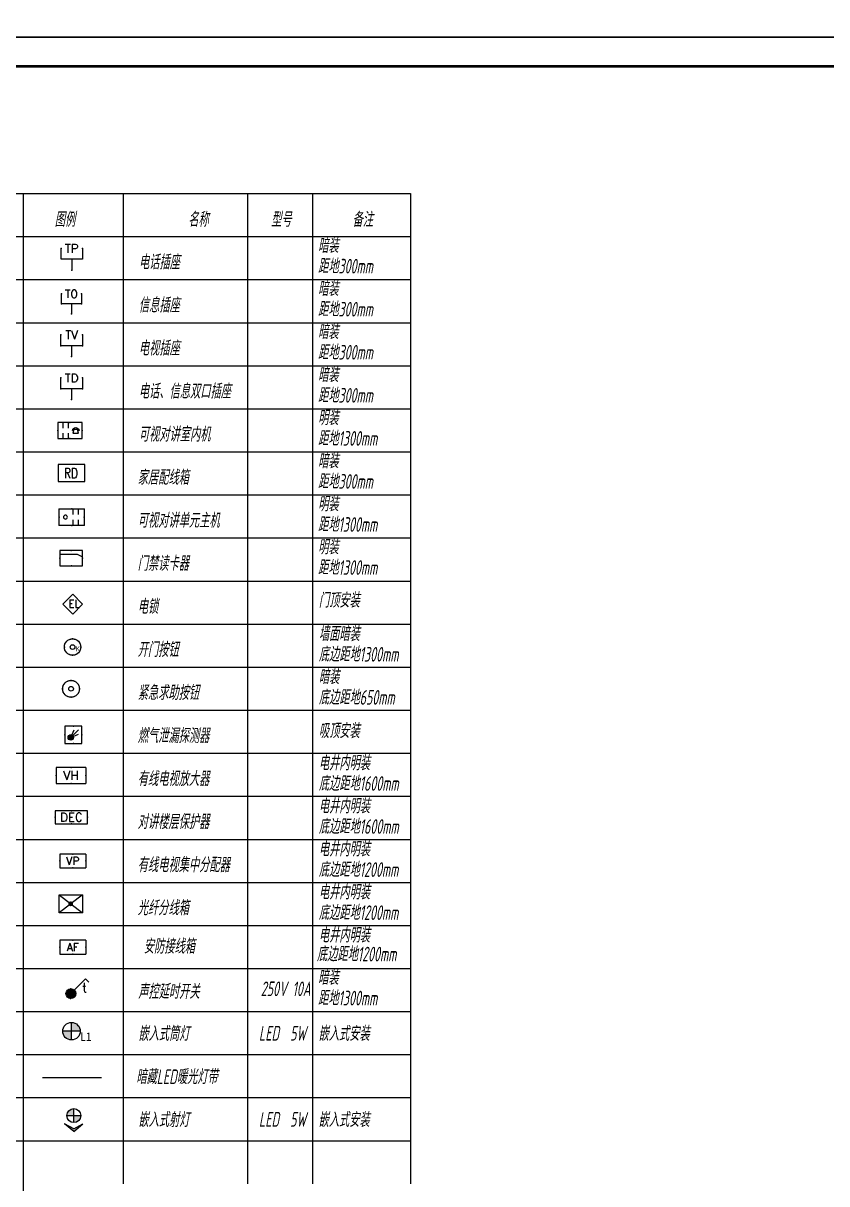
# Model space of a CAD drawing. Extents: x 3002737 to 4077523, y -995787 to -7267.
# Drawn here: x 3448794 to 3476277, y -678609 to -638912 of the extents above; entities that cross this region are included whole.
import ezdxf
from ezdxf.enums import TextEntityAlignment as Align

# ---------------------------------------------------------------- set-up
doc = ezdxf.new("R2010")
doc.units = 0
doc.header["$LTSCALE"] = 1000
doc.header["$MEASUREMENT"] = 0
doc.layers.get('0').update_dxf_attribs({"linetype": 'CONTINUOUS'})
for name, color, linetype in [('1-D2', 2, 'CONTINUOUS'), ('1-弱电', 3, 'CONTINUOUS'), ('1-弱电1', 3, 'CONTINUOUS'), ('A-标注', 1, 'CONTINUOUS'), ('E-天花灯具', 92, 'CONTINUOUS'), ('EQUIP-安防', 3, 'CONTINUOUS'), ('EQUIP-照明', 3, 'CONTINUOUS'), ('EQUIP-电视', 3, 'CONTINUOUS'), ('EQUIP-通讯', 3, 'CONTINUOUS'), ('T-通用', 7, 'CONTINUOUS'), ('TK', 252, 'CONTINUOUS'), ('电气', 6, 'CONTINUOUS')]:
    doc.layers.add(name, color=color, linetype=linetype)
for name, color, linetype, lineweight in [('DIM', 3, 'CONTINUOUS', 20), ('EQUIP-消防', 3, 'CONTINUOUS', 20), ('图框', 147, 'CONTINUOUS', 20)]:
    doc.layers.add(name, color=color, linetype=linetype, lineweight=lineweight)
doc.styles.add('1常用弱电', font='SIMPLEX.shx', dxfattribs={"width": 0.8, "height": 3.5, "bigfont": 'HZTXT.shx'})
doc.styles.add('_TCH_LABEL', font='COMPLEX', dxfattribs={"bigfont": 'GBCBIG'})
doc.styles.add('_TEL_DIM', font='SIMPLEX', dxfattribs={"width": 0.8, "height": 3.5, "bigfont": 'HZTXT'})
doc.styles.add('CM', font='complex', dxfattribs={"width": 0.75})
doc.styles.add('HZTXT', font='gbeitc.shx', dxfattribs={"width": 0.8, "height": 400, "bigfont": 'hztxt.shx'})
doc.styles.add('SM1', font='realsz.shx', dxfattribs={"width": 0.75, "bigfont": 'realhz.shx'})
doc.styles.get("Standard").update_dxf_attribs({"font": 'gbenor.shx', "bigfont": 'gbcbig.shx'})
doc.styles.add('黑体', font='simhei.ttf')
doc.linetypes.add('LED', pattern='A,0.5,-0.2,["LED",Standard,S=0.2,R=0,X=-0.2,Y=-0.1],-0.2', length=0.9)

# ---------------------------------------------------------------- blocks, each defined once
blk = doc.blocks.new('$equip$00001677')
for p, q in [((0.75, 0.6), (-0.75, 0.6)), ((-0.75, 0.6), (-0.75, 0)), ((0.75, 0), (0.75, 0.6)), ((-0.75, 0), (0.75, 0))]:
    blk.add_line(p, q)
for p in [(0, 0.6), (-0.75, 0.3), (0, 0), (0.75, 0.3)]:
    blk.add_point(p)
at = {"style": '_TCH_LABEL', "flags": 8}
blk.add_attdef('16', text='', height=0.4, dxfattribs=at).set_placement((0, 0.3), align=Align.MIDDLE_CENTER)
at = {"style": '_TCH_LABEL', "flags": 9}
blk.add_attdef('A', (0, 0), '', height=0.00002, dxfattribs=at)
blk = doc.blocks.new('$equip$00001674')
for p, q in [((-0.5, 0.499), (-0.5, 0.999)), ((0.5, 0.999), (0.5, 0.499)), ((0.5, 0.499), (-0.5, 0.499)), ((0, 0.5), (0, 0))]:
    blk.add_line(p, q)
for p in [(-0.5, 0.999), (0.5, 0.999), (-0.5, 0.499), (0, 0), (0.5, 0.499)]:
    blk.add_point(p)
at = {"style": '_TCH_LABEL', "flags": 8}
blk.add_attdef('$TEXT$', text='', height=0.4, dxfattribs=at).set_placement((0, 0.999), align=Align.MIDDLE_CENTER)
at = {"style": '_TCH_LABEL', "flags": 9}
blk.add_attdef('A', (0, 0), '', height=0.00002, dxfattribs=at)
blk = doc.blocks.new('$equip$00001382')
for p, q in [((-0.5, 0.499), (-0.5, 0.999)), ((0.5, 0.999), (0.5, 0.499)), ((0.5, 0.499), (-0.5, 0.499)), ((0, 0.5), (0, 0))]:
    blk.add_line(p, q)
for p in [(-0.5, 0.999), (0.5, 0.999), (0, 0.499), (0, 0)]:
    blk.add_point(p)
at = {"style": '_TCH_LABEL', "flags": 8}
blk.add_attdef('$TEXT$', text='', height=0.4, dxfattribs=at).set_placement((0, 0.999), align=Align.MIDDLE_CENTER)
at = {"style": '_TCH_LABEL', "flags": 9}
blk.add_attdef('A', (0, 0), '', height=0.00002, dxfattribs=at)
blk = doc.blocks.new('$equip$00001801')
for p, q in [((-0.65, 0.7), (-0.65, 0)), ((0.65, 0.7), (-0.65, 0.7)), ((0.65, 0.7), (0.65, 0)), ((-0.65, 0), (0.65, 0))]:
    blk.add_line(p, q)
for p in [(0, 0.7), (-0.65, 0.35), (0, 0), (0.65, 0.35)]:
    blk.add_point(p)
at = {"color": 7, "style": '_TEL_DIM'}
blk.add_attdef('$TEXT$', text='', height=0.4, dxfattribs=at).set_placement((0, 0.35), align=Align.MIDDLE_CENTER)
at = {"color": 7, "style": '_TEL_DIM', "flags": 1}
blk.add_attdef('A', text='', height=0.00002, dxfattribs=at).set_placement((0, 0), align=Align.MIDDLE_CENTER)
blk = doc.blocks.new('$equip$00001847')
for p, q in [((-0.5, 0.499), (-0.5, 0.999)), ((0.5, 0.999), (0.5, 0.499)), ((0.5, 0.499), (-0.5, 0.499)), ((0, 0.5), (0, 0))]:
    blk.add_line(p, q)
for p in [(-0.5, 0.999), (0.5, 0.999), (-0.5, 0.499), (0, 0), (0.5, 0.499)]:
    blk.add_point(p)
at = {"color": 7, "style": '_TEL_DIM'}
blk.add_attdef('$TEXT$', text='', height=0.4, dxfattribs=at).set_placement((0, 0.999), align=Align.MIDDLE_CENTER)
at = {"color": 7, "style": '_TEL_DIM', "flags": 1}
blk.add_attdef('A', text='', height=0.00002, dxfattribs=at).set_placement((0, 0), align=Align.MIDDLE_CENTER)
blk = doc.blocks.new('$equip$00001800')
for p, q in [((-0.65, 0.7), (-0.65, 0)), ((0.65, 0.7), (-0.65, 0.7)), ((0.65, 0.7), (0.65, 0)), ((-0.65, 0), (0.65, 0))]:
    blk.add_line(p, q)
for p in [(0, 0.7), (-0.65, 0.35), (0, 0), (0.65, 0.35)]:
    blk.add_point(p)
at = {"color": 7, "style": '_TEL_DIM'}
blk.add_attdef('$TEXT$', text='', height=0.4, dxfattribs=at).set_placement((0, 0.35), align=Align.MIDDLE_CENTER)
at = {"color": 7, "style": '_TEL_DIM', "flags": 1}
blk.add_attdef('A', text='', height=0.00002, dxfattribs=at).set_placement((0, 0), align=Align.MIDDLE_CENTER)
blk = doc.blocks.new('CNS-FXX')
blk.add_lwpolyline([(0, -307), (0, 307), (782, 307), (782, -307)], close=True)
at = {"layer": 'T-通用', "linetype": 'Continuous'}
for p, q in [((782, 307), (0, -307)), ((0, 307), (782, -307))]:
    blk.add_line(p, q, dxfattribs=at)
at = {"layer": 'T-通用', "linetype": 'Continuous', "const_width": 79.4}
blk.add_lwpolyline([(351, 0, 1), (431, 0, 1)], format="xyb", close=True, dxfattribs=at)
blk = doc.blocks.new('$equip$00002647')
at = {"linetype": 'Continuous'}
for p, q in [((-0.63, -0.415), (-0.63, 0.415)), ((-0.63, -0.415), (-0.63, 0.415)), ((-0.63, 0.415), (0.62, 0.415)), ((0.066, 0.129), (0.066, 0.415)), ((0.345, 0.129), (0.345, 0.415)), ((0.62, 0.415), (0.62, -0.415)), ((0.62, -0.415), (-0.63, -0.415)), ((0.066, -0.415), (0.066, -0.129)), ((0.345, -0.415), (0.345, -0.129))]:
    blk.add_line(p, q, dxfattribs=at)
at = {"const_width": 0.05}
blk.add_lwpolyline([(-0.63, 0.415), (0.62, 0.415), (0.62, -0.415), (-0.63, -0.415), (-0.63, 0.415), (0.62, 0.415)], dxfattribs=at)
at = {"linetype": 'Continuous'}
for start, end in [(0, 180), (180, 0)]:
    blk.add_arc((-0.32, 0), 0.1, start, end, dxfattribs=at)
at = {"color": 1}
for p in [(-0.63, 0), (-0.005, 0.415), (0.62, 0), (-0.005, -0.415)]:
    blk.add_point(p, dxfattribs=at)
at = {"color": 7, "style": '_TEL_DIM', "flags": 1}
blk.add_attdef('A', text='', height=0.000025, dxfattribs=at).set_placement((0, 0), align=Align.MIDDLE_CENTER)
blk = doc.blocks.new('A$C61097B59')
at = {"layer": '1-D2'}
for p, q in [((-88, 338), (-88, 0)), ((447, 338), (-88, 338)), ((447, 0), (447, 338)), ((-88, 0), (447, 0))]:
    blk.add_line(p, q, dxfattribs=at)
at = {"layer": '1-D2', "linetype": 'Continuous', "style": 'CM', "width": 0.75}
blk.add_text('RD', height=204, dxfattribs=at).set_placement((31, 63))
blk = doc.blocks.new('3电锁')
at = {"layer": '1-弱电1'}
for p, q in [((0, 743), (-372, 372)), ((372, 372), (0, 743)), ((-372, 372), (0, 0)), ((0, 0), (372, 372))]:
    blk.add_line(p, q, dxfattribs=at)
at = {"layer": '1-弱电1', "style": '1常用弱电'}
blk.add_text('EL', height=277.7, dxfattribs=at).set_placement((-160, 247))
blk = doc.blocks.new('$equip$00002479')
at = {"const_width": 0.04}
blk.add_lwpolyline([(-0.3, 0, 1), (0.3, 0, 1), (-0.3, 0, 0.942883)], format="xyb", dxfattribs=at)
for radius in [0.3, 0.0841]:
    blk.add_circle((0, 0), radius)
for p in [(-0.3, 0), (0, 0.3), (0.3, 0), (0, -0.3)]:
    blk.add_point(p)
at = {"color": 7, "style": '_TEL_DIM', "flags": 1}
blk.add_attdef('A', text='', height=0.00002, dxfattribs=at).set_placement((0, 0), align=Align.MIDDLE_CENTER)
blk = doc.blocks.new('$equip$00001600')
for p, q in [((0.5, 0), (-0.5, 0)), ((-0.5, 0), (-0.5, -1)), ((0.5, -1), (0.5, 0)), ((-0.15, -0.65), (0.3, -0.2)), ((-0.15, -0.65), (0.05, -0.2)), ((-0.15, -0.65), (0.3, -0.45)), ((-0.5, -1), (0.5, -1))]:
    blk.add_line(p, q)
blk.add_circle((-0.15, -0.65), 0.158)
for p in [(0, 0), (-0.5, -0.5), (0.5, -0.5), (0, -1)]:
    blk.add_point(p)
for points in [[(-0.287, -0.571), (-0.013, -0.571), (-0.308, -0.65), (0.008, -0.65)], [(-0.287, -0.729), (-0.013, -0.729), (-0.308, -0.65), (0.008, -0.65)], [(-0.229, -0.513), (-0.071, -0.513), (-0.287, -0.571), (-0.013, -0.571)], [(-0.15, -0.492), (-0.15, -0.492), (-0.229, -0.513), (-0.071, -0.513)], [(-0.229, -0.787), (-0.071, -0.787), (-0.287, -0.729), (-0.013, -0.729)], [(-0.15, -0.808), (-0.15, -0.808), (-0.229, -0.787), (-0.071, -0.787)]]:
    blk.add_solid(points)
at = {"flags": 9}
blk.add_attdef('A', (0, 0), '', height=0.00002, dxfattribs=at)
blk.add_attdef('B', text='', height=0.4, dxfattribs=at).set_placement((0.784, -0.7), align=Align.MIDDLE_CENTER)
blk = doc.blocks.new('$equip$00002628')
at = {"linetype": 'Continuous'}
for p, q in [((-0.625, 0.415), (0.625, 0.415)), ((-0.625, -0.415), (-0.625, 0.415)), ((-0.472, 0.01), (-0.409, 0.01)), ((-0.446, -0.138), (-0.395, 0.058)), ((-0.395, 0.058), (-0.395, 0.058)), ((-0.395, 0.058), (-0.206, 0.058)), ((-0.206, 0.058), (-0.155, -0.138)), ((-0.191, 0.01), (-0.129, 0.01)), ((0.071, 0.129), (0.071, 0.415)), ((0.35, 0.129), (0.35, 0.415)), ((0.625, 0.415), (0.625, -0.415)), ((0.625, -0.415), (-0.625, -0.415)), ((-0.155, -0.138), (-0.446, -0.138)), ((0.071, -0.415), (0.071, -0.129)), ((0.35, -0.415), (0.35, -0.129))]:
    blk.add_line(p, q, dxfattribs=at)
at = {"const_width": 0.04}
blk.add_lwpolyline([(-0.625, 0.415), (0.625, 0.415), (0.625, -0.415), (-0.625, -0.415), (-0.625, 0.415), (0.625, 0.415)], dxfattribs=at)
at = {"linetype": 'Continuous'}
blk.add_arc((-0.3, -0.011), 0.173, 6.98974, 173.01026, dxfattribs=at)
for p in [(-0.625, 0), (0, 0.415), (0, -0.415), (0.625, 0)]:
    blk.add_point(p)
at = {"color": 7, "style": '_TEL_DIM', "flags": 1}
blk.add_attdef('A', text='', height=0.000025, dxfattribs=at).set_placement((0, 0), align=Align.MIDDLE_CENTER)
blk = doc.blocks.new('$equip$00002617')
for p, q in [((0.625, 0.415), (-0.625, 0.415)), ((-0.625, 0.415), (-0.625, -0.415)), ((-0.625, 0.215), (0.325, 0.215)), ((0.325, 0.215), (0.625, 0.075)), ((0.625, -0.415), (0.625, 0.415)), ((-0.625, -0.415), (0.625, -0.415))]:
    blk.add_line(p, q)
at = {"linetype": 'Continuous', "const_width": 0.04}
blk.add_lwpolyline([(-0.625, 0.415), (0.625, 0.415), (0.625, -0.415), (-0.625, -0.415)], close=True, dxfattribs=at)
at = {"color": 1}
for p in [(-0.625, 0), (0, 0.415), (0.625, 0), (0.018, -0.415)]:
    blk.add_point(p, dxfattribs=at)
at = {"color": 7, "style": '_TEL_DIM', "flags": 1}
blk.add_attdef('A', text='', height=0.000025, dxfattribs=at).set_placement((0, 0), align=Align.MIDDLE_CENTER)
blk = doc.blocks.new('A$C18BE6784')
at = {"layer": 'EQUIP-安防', "linetype": 'ByBlock', "xscale": 400, "yscale": 400, "zscale": 400}
blk.add_blockref('$equip$00002479', (-47, 62), dxfattribs=at)
at = {"layer": 'EQUIP-安防', "color": 7, "linetype": 'ByBlock', "style": 'SM1', "width": 0.75}
blk.add_text('K', height=71.8, dxfattribs=at).set_placement((0, 0))
blk = doc.blocks.new('DFADS')
at = {"layer": 'A-标注'}
h = blk.add_hatch(color=251, dxfattribs=at)
h.paths.add_polyline_path([(3405.6, 358.33), (3411.6, 358.33, 0.414214), (3405.6, 364.33)])
h.paths.add_polyline_path([(3399.6, 358.33, 0.414214), (3405.6, 352.33), (3405.6, 358.33)])
at = {"layer": 'A-标注', "color": 92}
for p, q in [((3411.6, 358.33), (3399.6, 358.33)), ((3405.6, 352.33), (3405.6, 364.33))]:
    blk.add_line(p, q, dxfattribs=at)
blk.add_circle((3405.6, 358.33), 6, dxfattribs=at)
at = {"layer": 'A-标注', "color": 3, "style": '黑体'}
blk.add_text('L1', height=5.76, dxfattribs=at).set_placement((3411.58, 351.7))
blk = doc.blocks.new('$equip$00001822')
for p, q in [((0.147, 0.356), (0.625, 0.833)), ((0.625, 0.833), (0.766, 0.692))]:
    blk.add_line(p, q)
blk.add_circle((0, 0.208), 0.208)
for p in [(-0.208, 0.208), (-0.015, 0.001), (0, 0.417), (0.208, 0.208)]:
    blk.add_point(p)
for points in [[(-0.18, 0.313), (0.18, 0.313), (-0.208, 0.208), (0.208, 0.208)], [(-0.18, 0.104), (0.18, 0.104), (-0.208, 0.208), (0.208, 0.208)], [(-0.104, 0.389), (0.104, 0.389), (-0.18, 0.313), (0.18, 0.313)], [(-0.104, 0.028), (0.104, 0.028), (-0.18, 0.104), (0.18, 0.104)], [(0, 0.417), (0, 0.417), (-0.104, 0.389), (0.104, 0.389)], [(0, 0), (0, 0), (-0.104, 0.028), (0.104, 0.028)]]:
    blk.add_solid(points)
at = {"color": 7, "style": '_TEL_DIM'}
blk.add_attdef('$TEXT$', text='', height=0.4, dxfattribs=at).set_placement((0.581, 0.465), align=Align.MIDDLE_CENTER)
at = {"color": 7, "style": '_TEL_DIM', "flags": 1}
blk.add_attdef('A', text='', height=0.00002, dxfattribs=at).set_placement((0, 0), align=Align.MIDDLE_CENTER)
blk = doc.blocks.new('嵌入式射灯&醒')
h = blk.add_hatch(color=251)
h.paths.add_polyline_path([(-1.18, 1.31), (-2.29, 0), (-1.18, -1.31), (-1.89, 0)])
edge = h.paths.add_edge_path()
edge.add_line((0, 0), (1, 0))
edge.add_arc((0, 0), 1, 360, 450)
edge.add_line((0, 1), (0, 0))
edge = h.paths.add_edge_path()
edge.add_line((0, -1), (0, 0))
edge.add_line((0, 0), (-1, 0))
edge.add_arc((0, 0), 1, 180, 270)
for p, q in [((-2.29, 0), (-1.18, 1.31)), ((-2.29, 0), (-1.18, -1.31)), ((-1.89, 0), (-1.18, 1.31)), ((-1.89, 0), (-1.18, -1.31)), ((-1, 0), (1, 0)), ((0, 1), (0, -1))]:
    blk.add_line(p, q)
blk.add_circle((0, 0), 1)
blk = doc.blocks.new('*U408')
at = {"xscale": 39.82222222273323, "yscale": 39.82222222273323, "zscale": 39.82222222273323}
blk.add_blockref('嵌入式射灯&醒', (0, 0), dxfattribs=at)

msp = doc.modelspace()

# ---------------------------------------------------------------- linework, layer by layer
at = {"color": 6, "linetype": 'LED', "ltscale": 2}
msp.add_line((3449458.1, -674975.2), (3451476.5, -674975.2), dxfattribs=at)
at = {"layer": 'DIM', "color": 2, "linetype": 'Continuous'}
for p, q in [((3447223.5, -644737.5), (3462036, -644737.5)), ((3447223.5, -646210.2), (3462036, -646210.2)), ((3447223.5, -647682.9), (3462036, -647682.9)), ((3447223.5, -649155.6), (3462036, -649155.6)), ((3447223.5, -650628.3), (3462036, -650628.3)), ((3447223.5, -652101), (3462036, -652101)), ((3447223.5, -653573.6), (3462036, -653573.6)), ((3447223.5, -655046.3), (3462036, -655046.3)), ((3447223.5, -656519), (3462036, -656519)), ((3447223.5, -657991.7), (3462036, -657991.7)), ((3447223.5, -659464.4), (3462036, -659464.4)), ((3447223.5, -660937.1), (3462036, -660937.1)), ((3447223.5, -662409.8), (3462036, -662409.8)), ((3447223.5, -663882.5), (3462036, -663882.5)), ((3447223.5, -665355.2), (3462036, -665355.2)), ((3447223.5, -666827.9), (3462036, -666827.9)), ((3447223.5, -668300.6), (3462036, -668300.6)), ((3447223.5, -669773.3), (3462036, -669773.3)), ((3447223.5, -671245.5), (3462036, -671245.5)), ((3447223.5, -672718.1), (3462036, -672718.1)), ((3447223.5, -674191.4), (3462036, -674191.4)), ((3447223.5, -675663.5), (3462036, -675663.5)), ((3447223.5, -677136.7), (3462036, -677136.7))]:
    msp.add_line(p, q, dxfattribs=at)
at = {"layer": 'TK', "color": 2}
for p, q in [((3448793.9, -644737.5), (3448793.9, -690391)), ((3452212.3, -644737.5), (3452212.3, -678609.4)), ((3456465.5, -644737.5), (3456465.5, -678609.4)), ((3458683.3, -644737.5), (3458683.3, -678609.4)), ((3462036, -644737.5), (3462036, -678609.4)), ((3462036, -644737.5), (3462036, -678609.4))]:
    msp.add_line(p, q, dxfattribs=at)
at = {"layer": '图框'}
for points in [[(3417351.8, -597432.4), (3476751.6, -597432.4), (3476751.6, -639386.6), (3417351.8, -639386.6)], [(3417351.8, -639386.6), (3501451.8, -639386.6), (3501451.8, -698786.6), (3417351.8, -698786.6)]]:
    msp.add_lwpolyline(points, close=True, dxfattribs=at)
at = {"layer": '图框', "const_width": 100}
msp.add_lwpolyline([(3500451.8, -697786.6), (3500451.8, -640386.6), (3419851.8, -640386.6), (3419851.8, -697786.6)], close=True, dxfattribs=at)

# ---------------------------------------------------------------- block references
at = {"layer": '1-弱电', "xscale": 0.9149383902549744, "yscale": 0.9149383902549744, "zscale": 0.9149383902549744}
msp.add_blockref('3电锁', (3450486.6, -659120.1), dxfattribs=at)
at = {"layer": 'E-天花灯具', "xscale": 50.0000959623154, "yscale": 50.0000959623154, "zscale": 50.0000959623154}
msp.add_blockref('DFADS', (3280163.5, -691306.9), dxfattribs=at)
at = {"layer": 'E-天花灯具', "xscale": 6, "yscale": 6, "zscale": 6, "rotation": 90.00000000000189}
msp.add_blockref('*U408', (3450523.7, -676278.2), dxfattribs=at)
at = {"layer": 'EQUIP-安防'}
for name, p, xscale, yscale, zscale in [('$equip$00002628', (3450393.3, -652847.7), -659.2771084336564, 659.2771084336564, 659.277108433735), ('A$C61097B59', (3450138.9, -654584.7), 1.697142899036407, 1.697142899036407, 1.697142899036407), ('$equip$00002647', (3450455.5, -655805.9), 678.8571428656578, 678.8571428656578, 678.8571428656578), ('$equip$00002617', (3450435, -657211.8), 624, 624, 624), ('$equip$00002479', (3450429.4, -661677.8), 960, 960, 960)]:
    msp.add_blockref(name, p, dxfattribs=dict(at, xscale=xscale, yscale=yscale, zscale=zscale))
at = {"layer": 'EQUIP-消防', "ltscale": 5, "xscale": 589.6135482788086, "yscale": 589.6135482788086, "zscale": 589.6135482788086}
msp.add_blockref('$equip$00001600', (3450508.1, -662959.8), dxfattribs=at)
at = {"layer": 'EQUIP-照明', "color": 6, "xscale": 800, "yscale": 800, "zscale": 800}
msp.add_blockref('$equip$00001822', (3450423.2, -672269.9), dxfattribs=at).add_auto_attribs({'$TEXT$': 't'})
at = {"layer": 'EQUIP-电视', "xscale": 678.8571428656578, "yscale": 678.8571428656578, "zscale": 678.8571428656578}
for p, values in [((3450490.9, -667804.5), {'$TEXT$': 'VP'}), ((3450490.9, -670749.9), {'$TEXT$': 'AF'})]:
    msp.add_blockref('$equip$00001800', p, dxfattribs=at).add_auto_attribs(values)
at = {"layer": 'EQUIP-通讯'}
for name, p, xscale, yscale, zscale, values in [('$equip$00001382', (3450454.6, -647353.8), 736.6071428656578, 736.6071428656578, 736.6071428656578, {'$TEXT$': 'TP'}), ('$equip$00001847', (3450443.2, -648848.5), 678.8571428656578, 678.8571428656578, 678.8571428656578, {'$TEXT$': 'TO'}), ('$equip$00001674', (3450449.3, -650309.8), 736.6071428656578, 736.6071428656578, 736.6071428656578, {'$TEXT$': 'TV'}), ('$equip$00001674', (3450449.3, -651782.5), 736.6071428656578, 736.6071428656578, 736.6071428656578, {'$TEXT$': 'TD'}), ('$equip$00001801', (3450429.9, -664912.5), 777.8571428656578, 777.8571428656578, 777.8571428656578, {'$TEXT$': 'VH'})]:
    msp.add_blockref(name, p, dxfattribs=dict(at, xscale=xscale, yscale=yscale, zscale=zscale)).add_auto_attribs(values)
at = {"layer": 'EQUIP-通讯', "ltscale": 5}
ref = msp.add_blockref('$equip$00001677', (3450443.3, -666292.9), dxfattribs=dict(at, xscale=736.6071428656578, yscale=736.6071428656578, zscale=736.6071428656578))
ref.add_attrib('$TEXT$', 'DEC', dxfattribs={"layer": '0', "height": 294.64, "style": '_TCH_LABEL', "flags": 8}).set_placement((3450443.3, -666071.9), align=Align.MIDDLE_CENTER)
at = {"layer": 'EQUIP-通讯', "ltscale": 5, "xscale": 1.018285691738129, "yscale": 1.018285691738129, "zscale": 1.018285691738129}
msp.add_blockref('CNS-FXX', (3450022, -669033), dxfattribs=at)
at = {"layer": '电气', "linetype": 'ByBlock', "xscale": 2.339999999850988, "yscale": 2.339999999850988, "zscale": 2.339999999850988}
msp.add_blockref('A$C18BE6784', (3450591.6, -660395.8), dxfattribs=at)

# ---------------------------------------------------------------- texts
at = {"color": 0, "style": 'HZTXT', "width": 0.7}
for s, p in [('图例', (3449867.1, -645877.1)), ('名称', (3454432.2, -645877.1)), ('型号', (3457267.5, -645877.1)), ('备注', (3460053.8, -645877.1)), ('暗装', (3458875.4, -646770.3)), ('电话插座', (3452747.1, -647333.5)), ('距地300mm', (3458875.4, -647471.9)), ('暗装', (3458875.4, -648243)), ('信息插座', (3452741.9, -648806.2)), ('距地300mm', (3458875.4, -648944.6)), ('暗装', (3458875.4, -649715.7)), ('电视插座', (3452741.9, -650278.9)), ('距地300mm', (3458875.4, -650417.3)), ('暗装', (3458875.4, -651188.4)), ('电话、信息双口插座', (3452741.9, -651751.6)), ('距地300mm', (3458875.4, -651890)), ('明装', (3458875.4, -652661.1)), ('可视对讲室内机', (3452741.9, -653224.3)), ('距地1300mm', (3458875.4, -653362.7)), ('暗装', (3458875.4, -654133.8)), ('家居配线箱', (3452704.6, -654697)), ('距地300mm', (3458875.4, -654835.4)), ('明装', (3458875.4, -655606.5)), ('可视对讲单元主机', (3452704.6, -656169.7)), ('距地1300mm', (3458875.4, -656308.1)), ('明装', (3458875.4, -657079.2)), ('门禁读卡器', (3452704.6, -657642.4)), ('距地1300mm', (3458875.4, -657780.8)), ('电锁', (3452704.6, -659115.1)), ('门顶安装', (3458899.7, -658902)), ('墙面暗装', (3458899.7, -660047.4)), ('开门按钮', (3452704.6, -660587.8)), ('底边距地1300mm', (3458899.7, -660749)), ('暗装', (3458899.7, -661520.1)), ('紧急求助按钮', (3452704.6, -662060.5)), ('底边距地650mm', (3458899.7, -662221.7)), ('吸顶安装', (3458899.7, -663366.4)), ('燃气泄漏探测器', (3452704.6, -663533.2)), ('电井内明装', (3458899.7, -664465.5)), ('有线电视放大器', (3452704.6, -665005.9)), ('底边距地1600mm', (3458899.7, -665167.1)), ('电井内明装', (3458899.7, -665938.2)), ('对讲楼层保护器', (3452704.6, -666478.6)), ('底边距地1600mm', (3458899.7, -666639.8)), ('电井内明装', (3458899.7, -667410.9)), ('有线电视集中分配器', (3452704.6, -667951.3)), ('底边距地1200mm', (3458899.7, -668112.5)), ('电井内明装', (3458899.7, -668883.5)), ('光纤分线箱', (3452704.6, -669423.9)), ('底边距地1200mm', (3458899.7, -669585.2)), ('电井内明装', (3458899.7, -670356.2)), ('安防接线箱', (3452911.5, -670737.1)), ('底边距地1200mm', (3458834.6, -671001.9)), ('暗装', (3458875.4, -671805.6)), ('距地1300mm', (3458875.4, -672507.2)), ('嵌入式筒灯', (3452725.9, -673722.8)), ('LED  5W', (3456857.4, -673710.8)), ('嵌入式安装', (3458886.8, -673722.8)), ('暗藏LED暖光灯带', (3452658, -675199.2)), ('嵌入式射灯', (3452725.9, -676668.2)), ('LED  5W', (3456857.4, -676656.2)), ('嵌入式安装', (3458886.8, -676668.2))]:
    msp.add_text(s, height=500, dxfattribs=at).set_placement(p)
for s, p in [('声控延时开关', (3452722.1, -672033.4)), ('250V 10A', (3456917.9, -671940.1))]:
    msp.add_text(s, height=500, dxfattribs=at).set_placement(p, align=Align.MIDDLE_LEFT)

doc.saveas('drawing.dxf')
